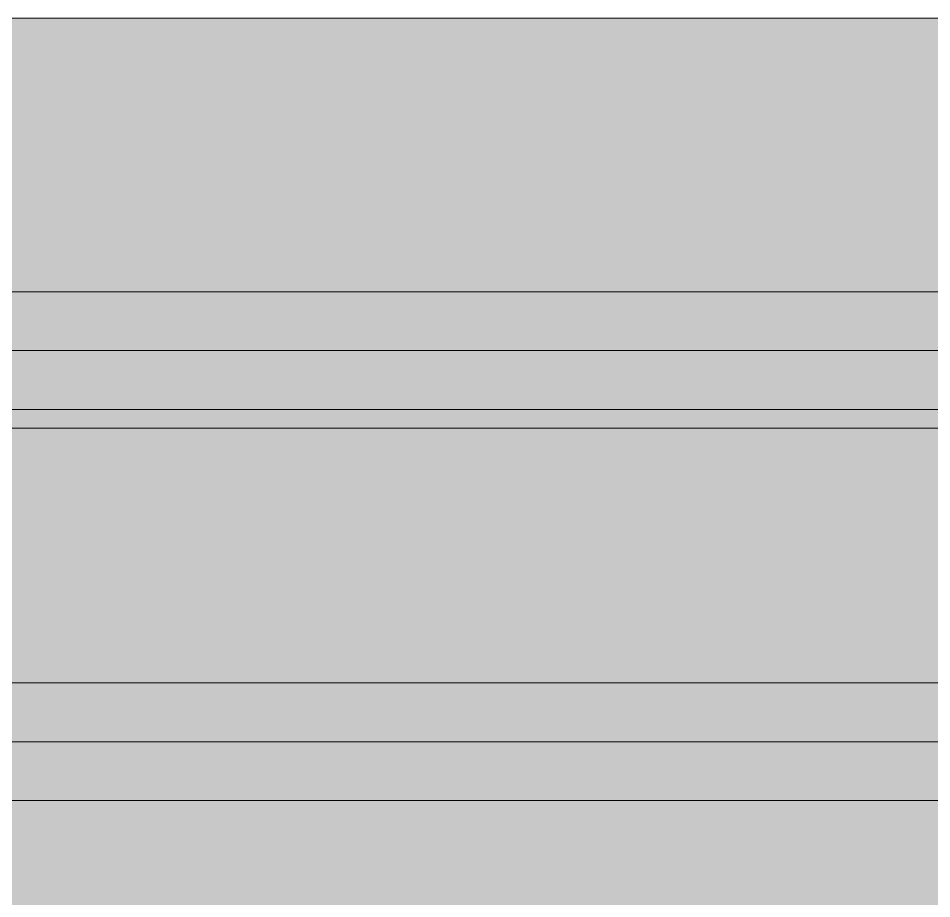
# Model space of a CAD drawing. Header units: inches. Extents: x 1750 to 8392, y -297 to 660.
# Drawn here: x 2267.97 to 2275.33, y 143.71 to 150.8 of the extents above; entities that cross this region are included whole.
import ezdxf

# ---------------------------------------------------------------- set-up
doc = ezdxf.new("R2010")
doc.units = ezdxf.units.IN
doc.header["$MEASUREMENT"] = 0
for name, color, linetype, lineweight in [('A-DOOR-3', 31, 'Continuous', 9), ('A-DOOR-FRAM', 31, 'Continuous', 9), ('A-DOOR-GLAZ', 31, 'Continuous', 9), ('A-FLOR-HRAL', 11, 'Continuous', 9)]:
    doc.layers.add(name, color=color, linetype=linetype, lineweight=lineweight)

# ---------------------------------------------------------------- blocks, each defined once
blk = doc.blocks.new('Door-Inswing-Andersen-400_Series-Single - 3_ 0-1_8_ x custom height - _1st _ 2nd floor-2652130-BUILDING ELEVATION - EAST')
at = {"layer": 'A-DOOR-FRAM'}
h = blk.add_hatch(color=256, dxfattribs=at)
h.paths.add_polyline_path([(2257.1237, 139.172), (2289.1237, 139.172), (2289.1237, 141.3543), (2257.1237, 141.3543), (2257.1237, 140.3346)], flags=0)
h.paths.add_polyline_path([(2288.1462, 142.3008), (2289.1237, 142.3008), (2289.1237, 144.5027), (2257.1237, 144.5027), (2257.1237, 142.3008), (2287.1837, 142.3008)], flags=0)
h.paths.add_polyline_path([(2285.5612, 145.4492), (2289.1237, 145.4492), (2289.1237, 147.6511), (2285.5612, 147.6511), (2285.5612, 147.5), (2260.6862, 147.5), (2260.6784, 147.6511), (2257.1237, 147.6511), (2257.1237, 145.4492), (2285.4544, 145.4492)], flags=0)
h.paths.add_polyline_path([(2285.5612, 148.5977), (2289.1237, 148.5977), (2289.1237, 150.7996), (2285.5612, 150.7996)], flags=0)
h.paths.add_polyline_path([(2257.1237, 148.5977), (2260.6862, 148.5977), (2260.6862, 150.7996), (2257.1237, 150.7996)], flags=0)
h.paths.add_polyline_path([(2285.5612, 151.7461), (2289.1237, 151.7461), (2289.1237, 153.9519), (2285.5612, 153.9519)], flags=0)
h.paths.add_polyline_path([(2260.4651, 151.7461), (2260.6862, 151.7461), (2260.6862, 153.9519), (2257.1237, 153.9519), (2257.1237, 151.7461)], flags=0)
h.paths.add_polyline_path([(2260.301, 154.8984), (2260.6862, 154.8984), (2260.6862, 157.1004), (2257.1237, 157.1004), (2257.1237, 154.8984)], flags=0)
h.paths.add_polyline_path([(2285.5612, 154.8984), (2289.1237, 154.8984), (2289.1237, 157.1004), (2285.5612, 157.1004)], flags=0)
h.paths.add_polyline_path([(2257.1237, 158.0469), (2260.6862, 158.0469), (2260.6862, 160.2488), (2257.1237, 160.2488)], flags=0)
h.paths.add_polyline_path([(2289.1237, 158.0469), (2289.1237, 160.2488), (2285.5612, 160.2488), (2285.5612, 158.0469), (2286.1104, 158.0469)], flags=0)
h.paths.add_polyline_path([(2286.2744, 161.1953), (2289.1237, 161.1953), (2289.1237, 163.4011), (2285.5612, 163.4011), (2285.5612, 161.1953)], flags=0)
h.paths.add_polyline_path([(2257.1237, 161.1953), (2260.6862, 161.1953), (2260.6862, 163.4011), (2257.1237, 163.4011)], flags=0)
h.paths.add_polyline_path([(2257.1237, 164.3477), (2260.6862, 164.3477), (2260.6862, 166.5496), (2257.1237, 166.5496)], flags=0)
h.paths.add_polyline_path([(2285.5612, 164.3477), (2289.1237, 164.3477), (2289.1237, 166.5496), (2285.5612, 166.5496)], flags=0)
h.paths.add_polyline_path([(2260.6862, 167.4961), (2260.6862, 169.5496), (2257.1237, 169.5496), (2257.1237, 167.4961), (2259.645, 167.4961)], flags=0)
h.paths.add_polyline_path([(2286.6025, 167.4961), (2289.1237, 167.4961), (2289.1237, 169.5496), (2285.5612, 169.5496), (2285.5612, 167.4961)], flags=0)
h.paths.add_polyline_path([(2260.6862, 170.4961), (2260.6862, 177.1548), (2257.1237, 177.1548), (2257.1237, 170.4961), (2259.4888, 170.4961)], flags=0)
h.paths.add_polyline_path([(2286.7587, 170.4961), (2289.1237, 170.4961), (2289.1237, 177.1548), (2285.5612, 177.1548), (2285.5612, 170.4961)], flags=0)
h.paths.add_polyline_path([(2259.1111, 177.75), (2260.6862, 177.75), (2260.6862, 222.875), (2285.5612, 222.875), (2285.5612, 177.75), (2289.1237, 177.75), (2289.1237, 226.4375), (2257.1237, 226.4375), (2257.1237, 177.75)], flags=0)
at = {"layer": 'A-DOOR-GLAZ'}
h = blk.add_hatch(color=256, dxfattribs=at)
h.paths.add_polyline_path([(2260.6862, 147.5), (2285.5612, 147.5), (2285.5612, 147.6511), (2260.6862, 147.6511)], flags=0)
h.paths.add_polyline_path([(2261.232, 148.5977), (2285.5612, 148.5977), (2285.5612, 150.7996), (2260.6862, 150.7996), (2260.6862, 148.5977)], flags=0)
h.paths.add_polyline_path([(2285.5612, 151.7461), (2285.5612, 153.9519), (2260.6862, 153.9519), (2260.6862, 151.7461), (2283.4502, 151.7461)], flags=0)
h.paths.add_polyline_path([(2285.5612, 154.8984), (2285.5612, 157.1004), (2260.6862, 157.1004), (2260.6862, 154.8984), (2281.8829, 154.8984)], flags=0)
h.paths.add_polyline_path([(2280.3176, 158.0469), (2285.5612, 158.0469), (2285.5612, 160.2488), (2260.6862, 160.2488), (2260.6862, 158.0469), (2262.045, 158.0469)], flags=0)
h.paths.add_polyline_path([(2278.7522, 161.1953), (2285.5612, 161.1953), (2285.5612, 163.4011), (2260.6862, 163.4011), (2260.6862, 161.1953), (2262.045, 161.1953)], flags=0)
h.paths.add_polyline_path([(2285.5612, 164.3477), (2285.5612, 166.5496), (2260.6862, 166.5496), (2260.6862, 164.3477), (2277.1849, 164.3477)], flags=0)
h.paths.add_polyline_path([(2262.045, 167.4961), (2285.5612, 167.4961), (2285.5612, 169.5496), (2260.6862, 169.5496), (2260.6862, 167.4961)], flags=0)
h.paths.add_polyline_path([(2260.6862, 170.4961), (2285.5612, 170.4961), (2285.5612, 177.1548), (2260.6862, 177.1548)], flags=0)
h.paths.add_polyline_path([(2260.6862, 177.75), (2285.5612, 177.75), (2285.5612, 222.875), (2260.6862, 222.875), (2260.6862, 179.9856)], flags=0)
at = {"layer": 'A-DOOR-FRAM'}
blk.add_line((2285.5612, 147.5), (2260.6862, 147.5), dxfattribs=at)
blk = doc.blocks.new('Railing - Railing-2567109-BUILDING ELEVATION - EAST')
at = {"layer": 'A-FLOR-HRAL'}
h = blk.add_hatch(color=256, dxfattribs=at)
h.paths.add_polyline_path([(2327.7737, 148.1244), (2328.247, 148.1244), (2327.7737, 148.5977)], flags=0)
h.paths.add_polyline_path([(2224.2076, 148.1244), (2248.3081, 148.1244), (2248.3081, 148.5977), (2218.4487, 148.5977), (2217.9755, 148.1244), (2220.147, 148.1244)], flags=0)
h.paths.add_polyline_path([(2326.5926, 148.1244), (2326.5926, 148.5977), (2296.7333, 148.5977), (2296.7333, 148.1244), (2324.8919, 148.1244)], flags=0)
h.paths.add_polyline_path([(2249.4892, 148.1244), (2295.5522, 148.1244), (2295.5522, 148.5977), (2249.4892, 148.5977)], flags=0)
h = blk.add_hatch(color=256, dxfattribs=at)
h.paths.add_polyline_path([(2260.6862, 147.6511), (2295.5522, 147.6511), (2295.5522, 148.1244), (2249.4892, 148.1244), (2249.4892, 147.6511), (2260.6784, 147.6511)], flags=0)
h.paths.add_polyline_path([(2220.147, 147.6511), (2248.3081, 147.6511), (2248.3081, 148.1244), (2217.9755, 148.1244), (2218.4487, 147.6511)], flags=0)
h.paths.add_polyline_path([(2327.7737, 147.6511), (2328.247, 148.1244), (2327.7737, 148.1244)], flags=0)
h.paths.add_polyline_path([(2326.5926, 147.6511), (2326.5926, 148.1244), (2296.7333, 148.1244), (2296.7333, 147.6511), (2324.8919, 147.6511)], flags=0)
h = blk.add_hatch(color=256, dxfattribs=at)
h.paths.add_polyline_path([(2289.8112, 144.976), (2295.5522, 144.976), (2295.5522, 145.4492), (2249.4892, 145.4492), (2249.4892, 144.976), (2289.7017, 144.976)], flags=0)
h.paths.add_polyline_path([(2328.247, 144.976), (2327.7737, 145.4492), (2327.7737, 144.976)], flags=0)
h.paths.add_polyline_path([(2220.147, 144.976), (2248.3081, 144.976), (2248.3081, 145.4492), (2218.4487, 145.4492), (2217.9755, 144.976)], flags=0)
h.paths.add_polyline_path([(2326.5926, 144.976), (2326.5926, 145.4492), (2296.7333, 145.4492), (2296.7333, 144.976), (2324.8919, 144.976)], flags=0)
h = blk.add_hatch(color=256, dxfattribs=at)
h.paths.add_polyline_path([(2289.8112, 144.5027), (2295.5522, 144.5027), (2295.5522, 144.976), (2249.4892, 144.976), (2249.4892, 144.5027), (2289.7017, 144.5027)], flags=0)
h.paths.add_polyline_path([(2220.147, 144.5027), (2248.3081, 144.5027), (2248.3081, 144.976), (2217.9755, 144.976), (2218.4487, 144.5027)], flags=0)
h.paths.add_polyline_path([(2327.7737, 144.5027), (2328.247, 144.976), (2327.7737, 144.976)], flags=0)
h.paths.add_polyline_path([(2326.5926, 144.5027), (2326.5926, 144.976), (2296.7333, 144.976), (2296.7333, 144.5027), (2324.8919, 144.5027)], flags=0)
for p, q in [((2295.5522, 150.7996), (2249.4892, 150.7996)), ((2249.4892, 148.5977), (2295.5522, 148.5977)), ((2295.5522, 148.1244), (2249.4892, 148.1244)), ((2295.5522, 147.6511), (2249.4892, 147.6511)), ((2249.4892, 145.4492), (2295.5522, 145.4492)), ((2295.5522, 144.976), (2249.4892, 144.976)), ((2295.5522, 144.5027), (2249.4892, 144.5027))]:
    blk.add_line(p, q, dxfattribs=at)

msp = doc.modelspace()

# ---------------------------------------------------------------- block references
at = {"layer": 'A-DOOR-3'}
msp.add_blockref('Door-Inswing-Andersen-400_Series-Single - 3_ 0-1_8_ x custom height - _1st _ 2nd floor-2652130-BUILDING ELEVATION - EAST', (0, 0), dxfattribs=at)
at = {"layer": 'A-FLOR-HRAL'}
msp.add_blockref('Railing - Railing-2567109-BUILDING ELEVATION - EAST', (0, 0), dxfattribs=at)

doc.saveas('drawing.dxf')
